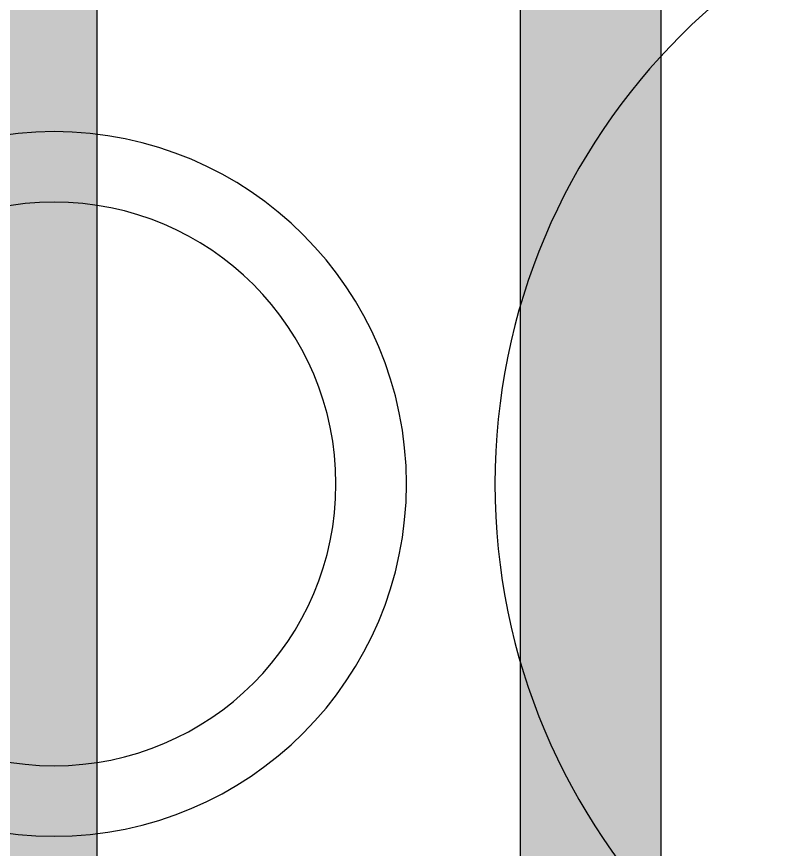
# Model space of a CAD drawing. Header units: millimetres. Extents: x 33350 to 35310, y -217097 to -211540.
# Drawn here: x 34411.36 to 34422.1, y -214561.31 to -214549.49 of the extents above; entities that cross this region are included whole.
import ezdxf

# ---------------------------------------------------------------- set-up
doc = ezdxf.new("R2010")
doc.units = ezdxf.units.MM
doc.header["$LTSCALE"] = 60
doc.header["$MEASUREMENT"] = 0
for name, color, linetype in [('OC-Mutfak_Ekipman', 252, 'Continuous'), ('OC-Tretuar', 70, 'Continuous'), ('TEFRIŞ', 223, 'Continuous')]:
    doc.layers.add(name, color=color, linetype=linetype)

# ---------------------------------------------------------------- blocks, each defined once
blk = doc.blocks.new('rt45')
at = {"layer": 'OC-Tretuar'}
h = blk.add_hatch(color=7, dxfattribs=at)
h.dxf.hatch_style = 1
h.paths.add_polyline_path([(33848.69, -214253.043, 0.414214), (33849.69, -214254.043, 0.414214), (33850.69, -214253.043), (33850.69, -214055.043, 0.414214), (33849.69, -214054.043, 0.414214), (33848.69, -214055.043)])
h.paths.add_polyline_path([(33840.69, -214253.043, 0.414214), (33841.69, -214254.043, 0.414214), (33842.69, -214253.043), (33842.69, -214055.043, 0.414214), (33841.69, -214054.043, 0.414214), (33840.69, -214055.043)])
h.paths.add_polyline_path([(33832.69, -214253.043, 0.414214), (33833.69, -214254.043, 0.414214), (33834.69, -214253.043), (33834.69, -214055.043, 0.414214), (33833.69, -214054.043, 0.414214), (33832.69, -214055.043)])
h.paths.add_polyline_path([(33826.69, -214055.043, 0.414214), (33825.69, -214054.043, 0.414214), (33824.69, -214055.043), (33824.69, -214253.043, 0.414214), (33825.69, -214254.043, 0.414214), (33826.69, -214253.043)])
h.paths.add_polyline_path([(33816.69, -214253.043, 0.414214), (33817.69, -214254.043, 0.414214), (33818.69, -214253.043), (33818.69, -214055.043, 0.414214), (33817.69, -214054.043, 0.414214), (33816.69, -214055.043)])
at = {"layer": 'OC-Mutfak_Ekipman'}
for p, q in [((33834.69, -214253.043), (33834.69, -214055.043)), ((33840.69, -214055.043), (33840.69, -214253.043)), ((33842.69, -214253.043), (33842.69, -214055.043))]:
    blk.add_line(p, q, dxfattribs=at)
blk = doc.blocks.new('insan')
at = {"color": 7}
for centre, radius in [((6440.772, 3155.112), 9), ((6425.517, 3155.112), 5), ((6425.517, 3155.112), 4)]:
    blk.add_circle(centre, radius, dxfattribs=at)

msp = doc.modelspace()

# ---------------------------------------------------------------- block references
at = {"xscale": -1, "rotation": 180}
msp.add_blockref('insan', (27986.377, -211401.008), dxfattribs=at)
at = {"layer": 'TEFRIŞ'}
msp.add_blockref('rt45', (577.816, -380), dxfattribs=at)

doc.saveas('drawing.dxf')
